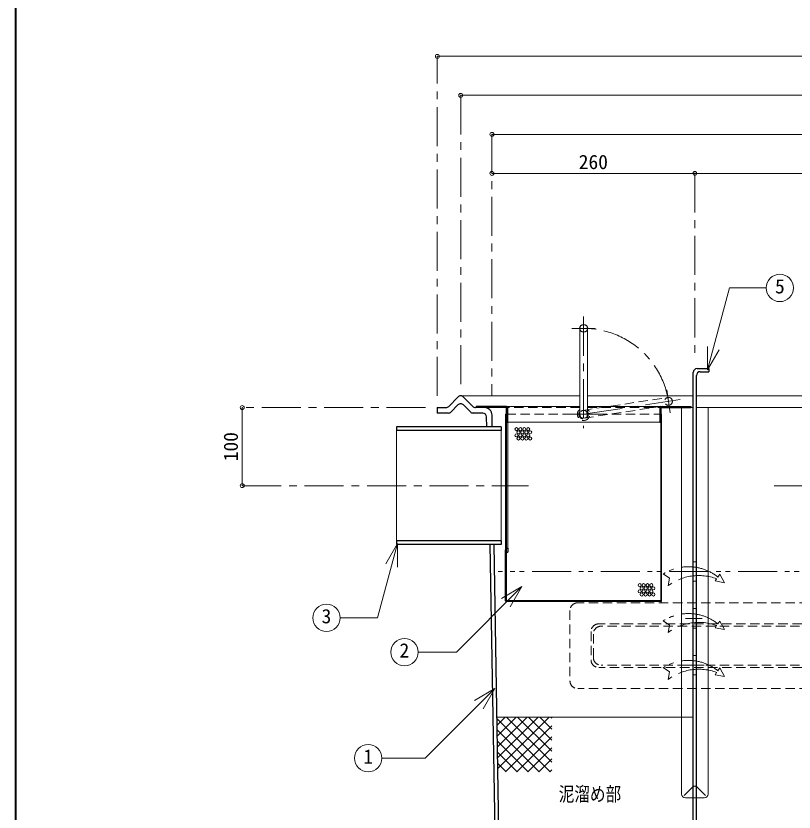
# Model space of a CAD drawing. Units: millimetres at full size, sheet at 1:10. Extents: x -2058 to 1992, y -1332 to 1478.
# Drawn here: x -2058 to -1061, y -751 to 269 of the extents above; entities that cross this region are included whole.
import ezdxf
from ezdxf.enums import TextEntityAlignment as Align

# ---------------------------------------------------------------- set-up
doc = ezdxf.new("R2010")
doc.units = ezdxf.units.MM
doc.header["$LTSCALE"] = 10
doc.header["$PDMODE"] = 32
doc.header["$PDSIZE"] = 5
for name, pattern in [('CHAIN1', [8, 5, -1, 1, -1]), ('DASHED1', [1.8, 1.2, -0.6]), ('DOUBLE_CHAIN1', [8.8, 5, -1, 0.6, -0.6, 0.6, -1])]:
    doc.linetypes.add(name, pattern=pattern)
doc.layers.add('0-0____1', color=7, linetype='Continuous', lineweight=9)
doc.styles.add('ＭＳ ゴシック', font='')
doc.styles.get('ＭＳ ゴシック').set_extended_font_data('MS Gothic')

msp = doc.modelspace()

# ---------------------------------------------------------------- linework, layer by layer
at = {"layer": '0-0____1', "color": 1, "lineweight": 40}
msp.add_line((-2057.75, -1332.46), (-2057.75, 1477.54), dxfattribs=at)
at = {"layer": '0-0____1', "color": 4, "linetype": 'CHAIN1'}
for p, q in [((-1517.75, -217.46), (-1517.75, 217.54)), ((-1487.75, 167.54), (-1487.75, -202.46)), ((-1447.75, 117.54), (-1447.75, -217.46)), ((-1187.75, 67.54), (-1187.75, -172.46)), ((-1330.25, -115.96), (-1330.25, -258.96)), ((-1345.25, -130.96), (-1315.25, -130.96)), ((-1219.24, -239.23), (-1223.76, -209.57)), ((-1330.25, -240.96), (-1206.67, -222.14)), ((-1532.75, -232.46), (-1767.75, -232.46)), ((-1348.25, -240.96), (-1312.25, -240.96)), ((-1767.75, -332.46), (-1401.08, -332.46)), ((-1086.25, -332.46), (-949.25, -332.46)), ((-1178.25, -502.46), (-1199.75, -502.46)), ((-1175.75, -562.46), (-1199.75, -562.46))]:
    msp.add_line(p, q, dxfattribs=at)
at = {"layer": '0-0____1', "color": 4}
for p, q in [((-177.75, 217.54), (-1517.75, 217.54)), ((-1487.75, 167.54), (-207.75, 167.54)), ((-247.75, 117.54), (-1447.75, 117.54)), ((-1447.75, 67.54), (-1187.75, 67.54)), ((-1187.75, 67.54), (-847.75, 67.54)), ((-1487.75, -217.46), (-1335.25, -217.46)), ((-1325.25, -217.46), (-1189.75, -217.46)), ((-1185.75, -217.46), (-849.75, -217.46)), ((-1767.75, -232.46), (-1767.75, -332.46)), ((-1429.25, -230.96), (-1335.25, -230.96)), ((-1325.25, -230.96), (-1231.25, -230.96)), ((-1204.75, -727.46), (-1204.75, -232.46)), ((-1192.75, -232.46), (-1189.75, -232.46)), ((-1185.75, -232.46), (-849.75, -232.46)), ((-1170.75, -727.46), (-1170.75, -232.46)), ((-1427.25, -250.96), (-1232.75, -250.96)), ((-1189.75, -628.96), (-1441.14, -628.96)), ((-1441.1, -630.96), (-1373.1, -698.96)), ((-1440.97, -639.04), (-1430.88, -628.96)), ((-1440.74, -652.95), (-1416.74, -628.96)), ((-1440.5, -666.86), (-1402.6, -628.96)), ((-1440.27, -680.78), (-1388.45, -628.96)), ((-1440.04, -694.69), (-1374.31, -628.96)), ((-1428.96, -628.96), (-1371.14, -686.78)), ((-1414.82, -628.96), (-1371.14, -672.64)), ((-1400.68, -628.96), (-1371.14, -658.5)), ((-1386.54, -628.96), (-1371.14, -644.35)), ((-1372.39, -628.96), (-1371.14, -630.21)), ((-1430.17, -698.96), (-1371.14, -639.92)), ((-1440.86, -645.34), (-1387.25, -698.96)), ((-1440.62, -659.72), (-1401.39, -698.96)), ((-1416.03, -698.96), (-1371.14, -654.07)), ((-1401.88, -698.96), (-1371.14, -668.21)), ((-1440.38, -674.1), (-1415.53, -698.96)), ((-1387.74, -698.96), (-1371.14, -682.35)), ((-1440.14, -688.48), (-1429.67, -698.96)), ((-1373.6, -698.96), (-1371.14, -696.49)), ((-1201.54, -729.26), (-1191.26, -718.89)), ((-1173.95, -729.26), (-1184.24, -718.89)), ((-1199.75, -732.46), (-1189.75, -732.46)), ((-1175.75, -732.46), (-1185.75, -732.46))]:
    msp.add_line(p, q, dxfattribs=at)
at = {"layer": '0-0____1', "lineweight": 18}
for p, q in [((-1171.57, -184.25), (-1143.44, -79.25)), ((-1096.22, -79.25), (-1143.44, -79.25)), ((-1335.25, -130.96), (-1335.25, -240.96)), ((-1325.25, -130.96), (-1325.25, -240.96)), ((-1171.57, -184.25), (-1171.57, -154.25)), ((-1171.57, -184.25), (-1156.57, -158.27)), ((-1430.25, -414.46), (-1430.25, -240.96)), ((-1430.25, -240.96), (-1429.25, -240.96)), ((-1429.25, -250.96), (-1429.25, -412.46)), ((-1427.25, -250.96), (-1427.75, -250.96)), ((-1427.25, -250.96), (-1427.25, -412.46)), ((-1570.08, -402.96), (-1570.08, -261.96)), ((-1436.08, -402.96), (-1436.08, -261.96)), ((-1568.91, -406.66), (-1583.91, -432.64)), ((-1568.91, -406.66), (-1568.91, -436.66)), ((-1409.32, -461.8), (-1435.3, -476.8)), ((-1409.32, -461.8), (-1424.32, -487.78)), ((-1444.14, -592.46), (-1470.12, -607.46)), ((-1444.14, -592.46), (-1459.14, -618.44))]:
    msp.add_line(p, q, dxfattribs=at)
at = {"layer": '0-0____1', "color": 5, "lineweight": 25}
for p, q in [((-1189.75, -832.46), (-1189.75, -187.46)), ((-1185.75, -832.46), (-1185.75, -191.46)), ((-1180.75, -186.46), (-1169.75, -186.46)), ((-1503.06, -230.95), (-1491.32, -218.96)), ((-1472.43, -230.95), (-1484.17, -218.96)), ((-1517.75, -232.46), (-1506.64, -232.46)), ((-1517.75, -232.46), (-1517.75, -239.46)), ((-1500.12, -237.95), (-1491.32, -228.96)), ((-1475.37, -237.95), (-1484.17, -228.96)), ((-1430, -232.46), (-1468.85, -232.46)), ((-1467.75, -230.96), (-1467.75, -232.46)), ((-1429.25, -230.96), (-1467.75, -230.96)), ((-1429.25, -250.96), (-1429.25, -233.21)), ((-1427.75, -232.46), (-1427.75, -250.96)), ((-1232.75, -232.46), (-1232.75, -250.96)), ((-1231.25, -230.96), (-1192.75, -230.96)), ((-1231.25, -233.21), (-1231.25, -479.46)), ((-1230.5, -232.46), (-1192.75, -232.46)), ((-1192.75, -230.96), (-1192.75, -232.46)), ((-1503.69, -239.46), (-1517.75, -239.46)), ((-1459.54, -239.46), (-1471.8, -239.46)), ((-1454.34, -256.96), (-1454.55, -244.2)), ((-1447.34, -256.96), (-1447.58, -242.27)), ((-1231.25, -240.96), (-1230.25, -240.96)), ((-1230.25, -479.96), (-1230.25, -240.96)), ((-1429.25, -250.96), (-1427.75, -250.96)), ((-1232.75, -250.96), (-1231.25, -250.96)), ((-1570.08, -256.96), (-1570.08, -261.96)), ((-1436.08, -256.96), (-1570.08, -256.96)), ((-1436.08, -261.96), (-1570.08, -261.96)), ((-1436.08, -256.96), (-1436.08, -261.96)), ((-1570.08, -402.96), (-1570.08, -407.96)), ((-1436.08, -402.96), (-1570.08, -402.96)), ((-1436.08, -402.96), (-1436.08, -407.96)), ((-1436.08, -407.96), (-1570.08, -407.96)), ((-1443.15, -807.96), (-1449.82, -407.96)), ((-1438.24, -802.96), (-1444.82, -407.96)), ((-1430.25, -479.96), (-1430.25, -414.46)), ((-1430.25, -414.46), (-1429.25, -414.46)), ((-1429.25, -412.46), (-1427.25, -412.46)), ((-1429.25, -479.46), (-1429.25, -412.46)), ((-1429.25, -417.46), (-1427.25, -417.46)), ((-1427.25, -412.46), (-1427.25, -417.46)), ((-1231.25, -480.96), (-1429.25, -480.96)), ((-1231.75, -479.96), (-1428.75, -479.96))]:
    msp.add_line(p, q, dxfattribs=at)
at = {"layer": '0-0____1', "color": 4, "linetype": 'DASHED1'}
for p, q in [((-1331, -236.01), (-1222.25, -219.45)), ((-1335.25, -232.46), (-1430, -232.46)), ((-1329.49, -245.9), (-1220.75, -229.34)), ((-1325.25, -232.46), (-1230.5, -232.46)), ((-1429.25, -240.96), (-1348.25, -240.96)), ((-1312.25, -240.96), (-1231.25, -240.96)), ((-357.75, -482.46), (-1337.75, -482.46)), ((-1347.75, -492.46), (-1347.75, -582.46)), ((-384.75, -509.46), (-1310.75, -509.46)), ((-1320.75, -519.46), (-1320.75, -555.46)), ((-387.75, -512.46), (-1307.75, -512.46)), ((-1317.75, -522.46), (-1317.75, -552.46)), ((-384.75, -565.46), (-1310.75, -565.46)), ((-387.75, -562.46), (-1307.75, -562.46)), ((-357.75, -592.46), (-1337.75, -592.46)), ((-1189.75, -732.46), (-1185.75, -732.46))]:
    msp.add_line(p, q, dxfattribs=at)
at = {"layer": '0-0____1', "linetype": 'DASHED1', "lineweight": 18}
for p, q in [((-1185.75, -429.96), (-1189.75, -429.96)), ((-1185.75, -454.96), (-1189.75, -454.96)), ((-1185.75, -489.96), (-1189.75, -489.96)), ((-1185.75, -514.96), (-1189.75, -514.96)), ((-1185.75, -549.96), (-1189.75, -549.96)), ((-1185.75, -574.96), (-1189.75, -574.96))]:
    msp.add_line(p, q, dxfattribs=at)
at = {"layer": '0-0____1', "color": 4, "linetype": 'DOUBLE_CHAIN1'}
for p, q in [((-466.25, -442.46), (-1439.75, -442.46)), ((-1158.21, -449.46), (-1155.79, -445.96)), ((-1228.17, -505.53), (-1220.4, -511.08)), ((-1158.21, -509.46), (-1155.79, -505.96)), ((-1220.4, -511.08), (-1221.88, -520.54)), ((-1228.17, -565.53), (-1220.4, -571.08)), ((-1220.4, -571.08), (-1221.88, -580.54)), ((-1158.21, -569.46), (-1155.79, -565.96))]:
    msp.add_line(p, q, dxfattribs=at)
at = {"layer": '0-0____1', "color": 5, "lineweight": 25}
msp.add_lwpolyline([(-1184.75, -182.46), (-1169.75, -182.46), (-1169.75, -186.46)], dxfattribs=at)
at = {"layer": '0-0____1', "lineweight": 18}
for points in [[(-1568.91, -406.66), (-1594.4, -501.76), (-1642.31, -501.76)], [(-1409.32, -461.8), (-1493.13, -545.61), (-1542.38, -545.61)], [(-1444.14, -592.46), (-1533.27, -681.59), (-1588.82, -681.59)]]:
    msp.add_lwpolyline(points, dxfattribs=at)
at = {"layer": '0-0____1', "color": 4, "linetype": 'DOUBLE_CHAIN1'}
for points in [[(-1228.17, -445.53), (-1220.4, -451.08), (-1221.88, -460.54)], [(-1155.79, -445.96), (-1149.61, -456.89), (-1161.74, -454.54), (-1159.77, -451.7)], [(-1155.79, -505.96), (-1149.61, -516.89), (-1161.74, -514.54), (-1159.77, -511.7)], [(-1155.79, -565.96), (-1149.61, -576.89), (-1161.74, -574.54), (-1159.77, -571.7)]]:
    msp.add_lwpolyline(points, dxfattribs=at)
at = {"layer": '0-0____1', "lineweight": 18}
for centre in [(-1078.72, -79.25), (-1659.81, -501.76), (-1559.88, -545.61), (-1606.32, -681.59)]:
    msp.add_circle(centre, 17.5, dxfattribs=at)
at = {"layer": '0-0____1', "color": 5, "lineweight": 25}
msp.add_circle((-1330.25, -130.96), 5, dxfattribs=at)
at = {"layer": '0-0____1', "color": 4, "linetype": 'DASHED1'}
msp.add_circle((-1221.5, -224.4), 5, dxfattribs=at)
at = {"layer": '0-0____1', "color": 4}
for centre in [(-1416.24, -260.11), (-1413.74, -264.11), (-1411.24, -260.11), (-1408.74, -264.11), (-1406.24, -260.11), (-1403.74, -264.11), (-1401.24, -260.11), (-1398.74, -264.11), (-1416.24, -268.11), (-1413.74, -272.11), (-1411.24, -268.11), (-1408.74, -272.11), (-1406.24, -268.11), (-1403.74, -272.11), (-1401.24, -268.11), (-1398.74, -272.11), (-1258.37, -459.88), (-1253.37, -459.88), (-1248.37, -459.88), (-1243.37, -459.88), (-1258.37, -467.88), (-1255.87, -463.88), (-1253.37, -467.88), (-1250.87, -463.88), (-1248.37, -467.88), (-1245.87, -463.88), (-1243.37, -467.88), (-1240.87, -463.88), (-1255.87, -471.88), (-1250.87, -471.88), (-1245.87, -471.88), (-1240.87, -471.88)]:
    msp.add_circle(centre, 2, dxfattribs=at)
at = {"layer": '0-0____1', "color": 4, "linetype": 'CHAIN1'}
msp.add_arc((-1330.25, -240.96), 110, 8.65803, 90, dxfattribs=at)
at = {"layer": '0-0____1', "color": 5, "lineweight": 25}
for centre, radius, start, end in [((-1184.75, -187.46), 5, 90, 180), ((-1180.75, -191.46), 5, 90, 180), ((-1487.75, -222.46), 5, 44.3947, 135.6053), ((-1506.64, -227.46), 5, 270, 315.6053), ((-1487.75, -232.46), 5, 44.3947, 135.6053), ((-1468.85, -227.46), 5, 224.3947, 270), ((-1457.58, -242.46), 10, 1.04163, 90), ((-1430, -233.21), 0.75, 0, 90), ((-1429.25, -232.46), 1.5, 0, 90), ((-1231.25, -232.46), 1.5, 90, 180), ((-1230.5, -233.21), 0.75, 90, 180), ((-1503.69, -234.46), 5, 270, 315.6053), ((-1471.8, -234.46), 5, 224.3947, 270), ((-1459.54, -244.46), 5, 1.04163, 90), ((-1429.25, -479.96), 1, 180, 270), ((-1428.75, -479.46), 0.5, 180, 270), ((-1231.75, -479.46), 0.5, 270, 0), ((-1231.25, -479.96), 1, 270, 0)]:
    msp.add_arc(centre, radius, start, end, dxfattribs=at)
at = {"layer": '0-0____1', "color": 4, "linetype": 'DASHED1'}
for centre, radius, start, end in [((-1330.25, -240.96), 8, 128.68219, 51.31781), ((-1330.25, -240.96), 6, 146.44269, 33.55731), ((-1330.25, -240.96), 5, 0, 180), ((-1337.75, -492.46), 10, 90, 180), ((-1310.75, -519.46), 10, 90, 180), ((-1307.75, -522.46), 10, 90, 180), ((-1310.75, -555.46), 10, 180, 270), ((-1307.75, -552.46), 10, 180, 270), ((-1337.75, -582.46), 10, 180, 270), ((-1187.75, -722.46), 5, 66.42182, 113.57818)]:
    msp.add_arc(centre, radius, start, end, dxfattribs=at)
at = {"layer": '0-0____1', "lineweight": 18}
msp.add_arc((-1330.25, -240.96), 5, 180, 0, dxfattribs=at)
at = {"layer": '0-0____1', "color": 4, "linetype": 'DOUBLE_CHAIN1'}
for centre, radius, start, end in [((-1195.97, -496.9), 60.63, 51.48701, 122.083), ((-1182.68, -513.25), 65.69, 69.57944, 126.63375), ((-1195.97, -556.9), 60.63, 51.48701, 122.083), ((-1182.68, -573.25), 65.69, 69.57944, 126.63375), ((-1195.97, -616.9), 60.63, 51.48701, 122.083), ((-1182.68, -633.25), 65.69, 69.57944, 126.63375)]:
    msp.add_arc(centre, radius, start, end, dxfattribs=at)
at = {"layer": '0-0____1', "color": 4}
for centre, start, end in [((-1187.75, -722.46), 113.57818, 134.58732), ((-1187.75, -722.46), 45.41268, 66.42182), ((-1199.75, -727.46), 180, 270), ((-1175.75, -727.46), 270, 0)]:
    msp.add_arc(centre, 5, start, end, dxfattribs=at)
at = {"layer": '0-0____1', "color": 1}
for p in [(-1517.75, 217.54), (-1487.75, 167.54), (-1447.75, 117.54), (-1447.75, 67.54), (-1187.75, 67.54), (-1767.75, -232.46), (-1767.75, -332.46)]:
    msp.add_point(p, dxfattribs=at)

# ---------------------------------------------------------------- texts
at = {"layer": '0-0____1', "style": 'ＭＳ ゴシック'}
for s, p in [('260', (-1336.5, 67.54)), ('5', (-1084.97, -91.75)), ('3', (-1666.06, -514.26)), ('2', (-1566.13, -558.11)), ('1', (-1612.57, -694.09))]:
    msp.add_text(s, height=18.33, dxfattribs=at).set_placement(p, align=Align.BOTTOM_LEFT)
msp.add_text('100', height=18.33, rotation=90, dxfattribs=at).set_placement((-1767.75, -301.21), align=Align.BOTTOM_LEFT)
at = {"layer": '0-0____1', "style": 'ＭＳ ゴシック', "width": 0.8}
msp.add_text('泥溜め部', height=18.33, dxfattribs=at).set_placement((-1362.15, -742.11), align=Align.BOTTOM_LEFT)

doc.saveas('drawing.dxf')
